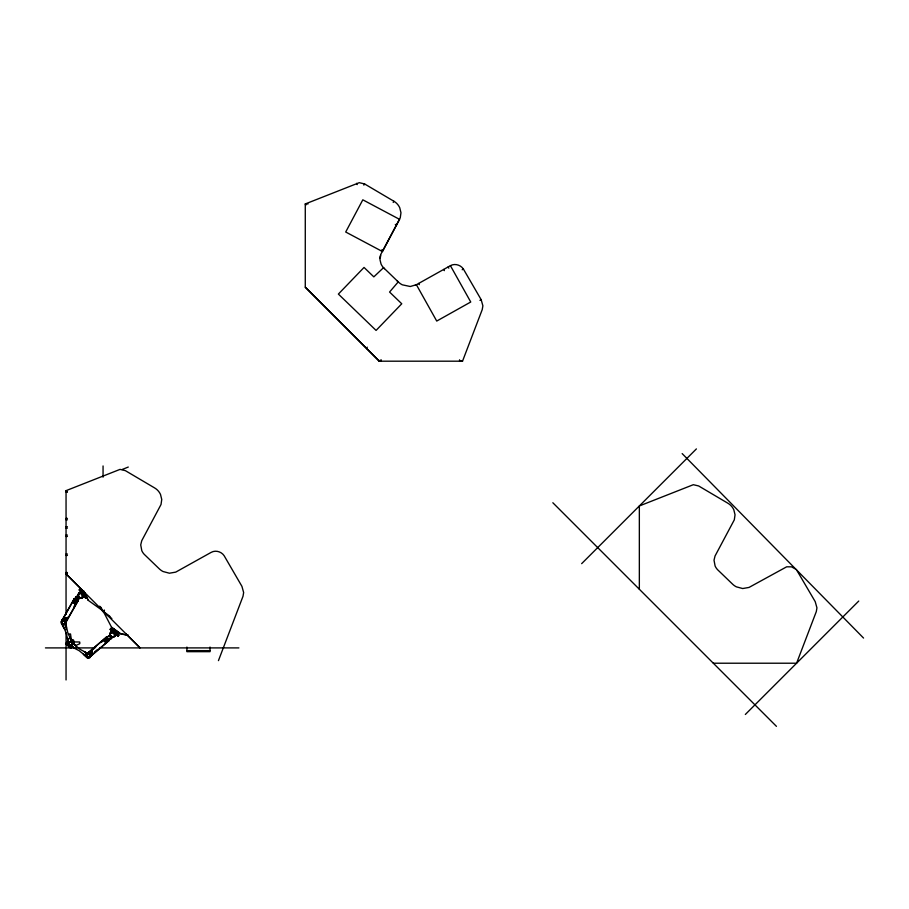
<?xml version="1.0" encoding="UTF-8"?>
<svg xmlns="http://www.w3.org/2000/svg" width="909" height="909" viewBox="0 0 909 909"><rect width="100%" height="100%" fill="white"/><g stroke="black" fill="none" stroke-linecap="round" stroke-linejoin="round"><path stroke-width="1.36" d="M67.471 641.663L65.596 643.822L70.607 648.208L72.493 646.049L70.572 646.174A2.795 2.795 0 0 1 67.596 643.583L67.675 638.004L67.573 639.766M111.864 631.482L110.182 634.266A2.818 2.818 0 0 0 113.216 636.857L115.704 634.777M65.755 623.347L67.811 632.812L72.141 642.152A2.068 2 -18.9 0 1 72.436 643.606L71.993 644.504A1.886 1.829 -18.9 0 1 70.152 645.14L69.243 644.697A2.068 2 -18.9 0 1 68.584 643.367L66.289 633.334L62.039 623.449M78.424 598.497L78.276 597.44A1.363 1.329 29.5 0 0 77.072 596.759L76.083 597.179M68.334 634.505L68.754 634.198A3.42 3.42 0 0 1 70.516 633.993L71.322 639.47A2.647 2.647 0 0 0 74.14 641.936L79.674 641.993A3.42 3.42 0 0 1 79.708 643.765L76.095 645.345M66.618 617.768L64.959 623.563L64.016 624.017A1.932 1.898 29.5 0 1 61.63 622.665L61.687 621.506M67.584 642.606L67.845 641.288M65.493 617.495L61.539 621.631L62.153 620.029L62.903 620.449M66.232 621.824L66.425 621.12M66.05 621.722L66.221 621.006M415.174 285.392L450.409 265.678C454.773 263.167 460.693 264.917 463.397 269.041L481.156 299.652L482.884 305.833L482.236 309.583L462.522 361.191L379.246 361.191L305.276 287.221L305.276 203.946L359.271 182.675L364.577 183.936L393.904 201.253A14.521 14.521 0 0 1 399.733 207.718L400.971 212.774L400.255 217.808L380.985 253.986L379.973 259.644L381.03 263.951A13.192 13.192 0 0 0 383.518 267.689L384.473 268.689M128.396 635.425L120.431 633.471L111.546 627.255L120.147 633.857L128.237 635.277M78.219 595.327C75.333 597.043 79.947 598.088 78.117 594.725A3.011 3.011 0 0 1 79.242 592.713L80.356 592.191M80.481 592.338L78.299 594.747A2.818 2.818 0 0 0 80.776 597.872L83.617 596.304M78.617 594.861L78.492 595.361A1.954 1.92 51.6 0 0 78.504 595.884A1.966 1.966 0 0 1 78.617 594.861L79.231 594.043M76.686 600.145L77.844 600.804L78.515 598.52M88.423 653.548L87.866 652.901L86.469 655.207A1.932 1.898 49.5 0 0 88.253 657.298L89.389 657.014M379.644 258.02L380.473 255.327M66.005 619.04L65.175 623.256A1.625 1.625 0 0 1 62.505 624.142A1.625 1.625 0 0 1 63.051 621.392A1.625 1.625 0 0 1 65.164 623.233L65.368 623.358M66.402 619.302L65.266 623.154M106.751 637.084L108.739 636.107A1.477 1.477 0 0 1 110.591 638.288L109.228 640.152L110.5 637.618M115.852 634.914L115.284 636.005A3.011 3.011 0 0 1 113.227 637.05C109.944 635.096 110.807 639.743 112.625 636.925M75.561 599.508L74.493 598.701M218.444 660.638L243.01 596.281L243.646 592.543L241.93 586.35L224.159 555.751C221.455 551.615 215.535 549.877 211.172 552.377L175.721 572.125L169.404 573.215L163.063 571.522A16.226 16.226 0 0 1 159.018 568.579L144.292 554.388A13.192 13.192 0 0 1 141.793 550.649L140.725 544.889L141.747 540.696L161.018 504.518L161.745 499.473L160.507 494.428A14.521 14.521 0 0 0 154.678 487.963L125.34 470.635L120.033 469.385L66.05 490.655L66.05 614.404M65.437 623.244L65.721 622.131A2.216 2.216 0 0 1 63.71 624.358A2.216 2.216 0 0 1 61.312 622.551A2.216 2.216 0 0 1 62.903 620.006L61.562 621.052M366.634 348.533L367.236 347.17M90.184 657.287L89.877 656.571L90.184 657.287A2.216 2.216 0 0 1 87.094 657.855A2.216 2.216 0 0 1 86.514 654.764A2.216 2.216 0 0 1 89.605 654.196M110.512 638.243L110.739 637.198A1.363 1.329 49.5 0 0 109.841 636.141L108.773 636.198M108.864 636.595L110.432 633.709M83.742 596.463L82.969 597.429A3.011 3.011 0 0 1 80.765 598.065C77.901 595.52 77.867 600.247 80.197 597.827M61.38 621.381L74.231 598.667M61.573 621.483L74.299 598.917M73.424 601.61L73.993 600.61M73.14 602.599L74.197 600.724M73.299 602.872L74.299 601.099L75.686 601.928M75.47 599.486L73.595 602.792L76.186 604.224M75.652 599.361L74.14 602.019L75.277 602.656L76.776 599.997M74.89 603.519L76.765 600.213L78.004 601.019M74.981 603.815L75.947 602.099M65.437 621.233L67.175 618.165M75.061 604.235L76.186 602.235M65.641 621.347L68.152 616.916M74.027 606.519L76.39 602.349M64.993 623.369L77.844 600.929M65.255 623.563L78.094 600.849M92.275 652.776L89.298 657.184L90.752 656.275L90.196 655.616M363.861 185.129L364.577 183.936M393.199 202.446L393.904 201.253M66.016 622.211L65.062 623.506M91.082 655.991L91.502 655.389M90.945 655.821L91.355 655.219M89.718 656.912L92.604 652.617L91.764 651.639M88.253 600.338L83.389 590.634L88.253 600.338L102.831 610.814L100.785 607.155M92.127 653.662L89.741 657.139M74.413 598.861L76.026 597.111M104.16 610.166L102.978 611.7L111.852 618.518M114.114 629.221L118.079 632.266M110.489 632.8L111.387 631.766A2.818 2.818 0 0 0 110.228 633.528L112.614 631.039L116.034 633.959L114.034 636.641L116.261 634.005L112.648 630.755L110.273 633.414M110.955 633.391L112.284 631.846M114.614 636.334L115.5 635.289A2.818 2.818 0 0 1 113.932 636.709M66.38 643.958L68.641 645.39M71.606 640.981L72.822 639.584L73.834 640.459L72.606 641.856M70.368 647.435L70.186 646.742M86.923 654.128L92.104 651.469M89.855 657.048L90.593 654.946A2.216 2.216 0 0 1 88.23 657.571A2.216 2.216 0 0 1 86.31 654.616A2.216 2.216 0 0 1 89.661 653.526L86.969 653.662M61.744 621.165L64.869 618.404L61.494 621.177M79.06 593.827L76.197 597.077A1.511 1.488 51.6 0 0 75.652 598.065A1.466 1.443 51.6 0 0 75.652 598.452A1.477 1.477 0 0 1 76.776 596.793A1.477 1.477 0 0 1 78.526 597.77A1.477 1.477 0 0 1 77.708 599.588A1.511 1.488 51.6 0 0 78.038 599.395L81.367 597.645M62.551 619.745L62.88 619.109M379.246 361.191L380.235 360.214M581.658 563.648L696.396 448.91M745.335 714.474L858.755 601.042M103.478 611.325L104.467 610.348M63.073 619.222L62.369 619.643M86.685 653.912L106.523 636.959M86.946 653.923L106.501 637.22M86.821 654.071L88.866 652.287M88.752 653.128L95.684 647.208M101.74 642.038L105.637 638.709M88.9 653.298L91.616 650.992M105.785 638.879L103.785 640.595L105.399 642.481M104.205 640.595L105.717 639.311L106.773 640.527M104.524 640.618L107.41 638.152M105.478 641.743L108.455 639.084L109.353 640.129M105.455 642.061L106.967 640.777M90.514 655.184L92.07 653.855M105.671 642.243L107.137 640.981M90.661 655.366L91.548 654.616M94.57 652.026L97.593 649.446M106.671 641.697L107.296 641.163M89.434 657.127L109.148 640.322M89.571 657.287L109.41 640.334M78.89 593.372L79.958 592.52M81.39 591.782L84.321 595.531L81.628 597.827L84.094 595.565L81.31 592.043L78.549 593.929L81.48 591.907M82.333 596.622L83.276 595.872M82.276 597.611L83.321 596.77A2.818 2.818 0 0 1 81.515 597.861M113.318 636.834L110.807 638.868A1.511 1.488 40.6 0 1 109.796 639.391A1.466 1.443 40.6 0 1 109.41 639.368A1.477 1.477 0 0 0 111.137 637.607A1.477 1.477 0 0 0 108.853 636.686M462.192 269.734L463.397 269.041M479.952 300.345L481.156 299.652M84.548 593.702L85.753 596.418M111.546 627.255L103.274 611.314L109.932 616.427M87.094 653.832L90.98 652.31M111.705 631.357L110.716 632.085A3.011 3.011 0 0 0 110 634.277L110.159 635.05A3.011 3.011 0 0 0 112.443 637.004M110.171 638.629L109.523 638.766M88.207 652.617L89.002 652.457M126.135 633.971L140.066 647.901L66.05 573.92L67.436 573.352M67.243 491.553L66.05 492.042L67.436 492.042M122.181 469.487L128.283 467.044M89.684 656.946L90.445 656.764A2.216 2.216 0 0 0 90.355 655.071M308.049 203.946L305.276 203.946L305.799 205.229M66.05 518.403L67.436 518.403M66.05 519.8L67.436 519.8M66.05 526.731L67.436 526.731M66.05 528.129L67.436 528.129M66.05 535.06L67.436 535.06M66.05 536.446L67.436 536.446M66.05 554.036L67.436 554.036M66.05 555.422L67.436 555.422M66.05 572.534L67.436 572.534M45.45 647.901L93.957 647.901M99.547 647.901L238.897 647.901M186.902 650.628L210.024 650.628M713.315 663.218L796.591 663.218L816.305 611.598L816.941 607.86L815.225 601.667L796.693 570.079M88.525 653.81L79.958 649.276L72.141 642.606A2.068 2 -55.5 0 0 71.311 642.038M461.227 360.703L462.522 361.191M71.459 646.617L73.447 647.458M73.14 647.253L72.118 646.822L73.72 647.538M69.913 645.958L79.049 650.617L87.434 657.355A1.625 1.613 0 0 0 89.968 656.15A1.625 1.613 0 0 0 87.639 654.571A1.625 1.613 0 0 0 87.434 657.366M85.673 652.639L86.889 653.139M85.003 652.264L86.685 653.037L86.128 652.901M74.629 647.992L70.004 645.697A2.068 2 -55.5 0 1 68.902 644.708L68.72 643.72A1.886 1.829 -55.5 0 1 68.823 643.22M395.301 224.455L396.529 225.114M381.837 249.793L383.064 250.441M74.14 598.838L75.367 599.679M65.368 617.518L66.516 618.143M64.721 618.87L65.687 619.415M84.378 651.901L86.446 653.082M70.584 640.05L73.356 642.379M85.855 656.071L84.23 654.73M795.818 569.182L791.489 566.841L786.683 566.807L749.016 587.43L742.698 588.532L736.358 586.839A16.226 16.226 0 0 1 732.313 583.896L717.587 569.704A13.192 13.192 0 0 1 715.099 565.966L714.019 560.205L715.042 556.001L734.313 519.834L735.04 514.789L733.802 509.744A14.521 14.521 0 0 0 727.973 503.279L698.635 485.951L693.328 484.702L639.345 505.961L639.345 589.237M397.188 280.972L398.244 281.881A16.226 16.226 0 0 0 402.301 284.812L410.266 286.505L416.39 284.71L436.729 321.059L470.748 302.004L450.409 265.667M111.08 628.199L119.068 635.05M110.909 628.403L118.897 635.255M111.637 629.233L117.965 634.652M111.534 629.358L117.852 634.777M110.205 629.142L111.239 630.039M117.227 635.164L118.272 636.05M109.989 629.392L111.034 630.278M117.022 635.414L118.056 636.3M111.898 631.869L115.318 634.8M111.75 632.039L115.17 634.971M73.924 644.151L75.186 645.413M65.857 643.515L70.879 647.89M86.389 657.059L83.083 653.787M84.639 655.071L85.253 655.775L83.639 654.253M552.842 502.745L776.445 726.348M305.276 287.221L379.303 361.191M66.05 490.655L67.039 491.644M66.05 573.92L85.31 593.179M100.24 608.098L105.217 613.075M682.159 453.591L863.55 638.061M75.924 646.106L72.345 642.424A2.216 2.216 0 0 1 72.868 644.038M74.708 644.97L73.936 644.174M73.515 643.629L75.004 645.185M62.107 624.597L64.312 628.596M106.728 637.061L107.614 638.095L105.296 640.084L106.137 641.061M106.376 637.084L107.489 638.209M108.33 639.197L109.262 640.459M106.398 637.311L107.239 638.3M108.205 639.425L109.046 640.413M103.581 639.481L106.455 642.856M90.957 652.321L86.855 653.753M90.673 652.696L91.389 653.537M80.344 588.964L86.878 597.213M80.128 589.134L86.662 597.383M80.696 590.089L85.866 596.611M80.56 590.191L85.741 596.713M79.299 589.725L80.151 590.805M85.048 596.974L85.9 598.054M79.049 589.93L79.901 590.998M84.798 597.179L85.651 598.247M80.356 592.804L83.139 596.327L80.265 592.873M70.425 638.686L71.527 640.538M70.55 639.038L71.129 640.004L70.254 638.459M69.788 637.55L72.368 641.993M63.71 627.233L62.971 625.971L64.016 627.937M448.137 266.939L448.819 268.155M443.694 269.428L444.376 270.643M418.663 283.438L419.344 284.653M99.683 606.167L102.41 611.053M63.494 626.755L62.857 625.312M356.658 183.311L357.169 184.595M69.323 642.947A1.579 1.523 -55.5 0 0 69.039 643.742L69.198 644.561A1.727 1.67 -55.5 0 0 70.527 645.481L71.356 645.333A1.579 1.523 -55.5 0 0 72.277 643.992L72.118 643.174A1.727 1.67 -55.5 0 0 71.197 642.345M65.107 622.392L65.982 625.903M65.891 625.54L66.471 627.858M66.3 627.153L65.925 624.972L66.107 626.415M67.811 639.288L68.073 641.05L67.936 639.925M67.63 638.288L68.311 643.379M67.823 639.584L68.084 641.72M459.579 359.805L459.579 361.191M381.201 359.805L381.201 361.191M210.024 647.049L210.024 651.673L186.902 651.673L186.902 647.049M103.058 465.953L103.058 477.168M66.05 619.983L66.05 629.755M66.05 632.55L66.05 679.966M69.061 644.163A1.625 1.625 0 0 0 70.527 645.481A2.216 2.216 0 0 1 68.482 642.322M71.618 645.867A2.216 2.216 0 0 1 68.561 643.129M71.402 641.777A2.216 2.216 0 0 1 71.913 642.038M89.105 656.821A1.648 1.625 49.5 0 1 86.753 655.196A1.648 1.625 49.5 0 1 89.298 653.991A1.648 1.625 49.5 0 1 89.105 656.821A1.625 1.625 0 0 1 87.491 656.696M90.002 655.059A1.625 1.625 0 0 1 89.457 656.582M86.809 655.65A1.625 1.625 0 0 1 86.798 655.23M86.878 654.821A1.625 1.625 0 0 1 89.639 654.31M64.653 623.279A1.625 1.625 0 0 1 63.937 623.71A1.648 1.625 29.5 0 0 64.8 621.188A1.648 1.625 29.5 0 0 62.119 621.188A1.648 1.625 29.5 0 0 63.051 623.71A1.625 1.625 0 0 1 62.346 621.017A1.625 1.625 0 0 1 65.062 621.711M65.118 622.131A1.625 1.625 0 0 1 65.062 622.551M78.481 594.031A2.818 2.818 0 0 1 79.981 592.486M80.003 597.872A3.011 3.011 0 0 1 78.129 595.509M72.322 642.618A1.898 1.898 0 0 1 72.231 644.061M70.652 645.117A1.898 1.898 0 0 1 68.732 643.845M71.356 641.527A1.898 1.898 0 0 1 72.095 642.174M71.379 641.47A2.034 2.034 0 0 1 72.311 644.197M70.618 645.333A2.034 2.034 0 0 1 68.652 642.402M72.47 644.276A2.216 2.216 0 0 0 71.459 641.299A2.216 2.216 0 0 1 72.515 644.208M69.414 644.515A1.625 1.625 0 0 1 69.129 644.197M71.186 641.845A1.625 1.625 0 0 1 71.538 642.072M74.208 642.379A2.318 2.318 0 0 0 73.811 641.924L71.368 639.8A2.318 2.318 0 0 0 70.3 639.266M67.664 642.288A2.318 2.318 0 0 1 67.777 640.515M65.675 622.199A2.216 2.216 0 0 1 64.471 624.949A2.216 2.216 0 0 1 61.63 623.994A2.216 2.216 0 0 1 62.335 621.074L62.857 620.824A2.216 2.216 0 0 1 65.028 621.245M70.675 645.447A2.216 2.216 0 0 1 68.527 642.254M110.228 634.675C112.182 637.186 107.682 637.164 110.228 634.675M69.073 642.515L68.936 642.913A1.727 1.67 -18.9 0 0 69.459 644.447L70.209 644.822A1.579 1.523 -18.9 0 0 71.743 644.299L72.118 643.538A1.727 1.67 -18.9 0 0 71.584 642.015L70.834 641.64A1.579 1.523 -18.9 0 0 69.3 642.163L69.073 642.515M398.949 220.501L382.473 251.554L345.704 232.011L362.816 199.821L399.585 219.364L398.949 220.501M398.244 281.881L389.575 292.039L401.755 303.776L376.076 330.421L338.375 294.073L364.043 267.439L373.826 276.87L383.518 267.689L398.244 281.881M77.606 599.372A1.239 1.239 0 0 0 78.265 598.69A1.25 1.227 51.6 0 1 77.617 599.383M76.935 597.008A1.239 1.239 0 0 0 75.89 598.417A1.25 1.227 51.6 0 1 76.935 596.997M109.455 639.129A1.239 1.239 0 0 0 110.921 637.811A1.25 1.227 40.6 0 1 109.455 639.129M69.459 644.447A1.625 1.625 0 0 0 72.118 643.538A1.625 1.625 0 0 0 70.004 641.697A1.625 1.625 0 0 0 69.459 644.447"/></g></svg>
